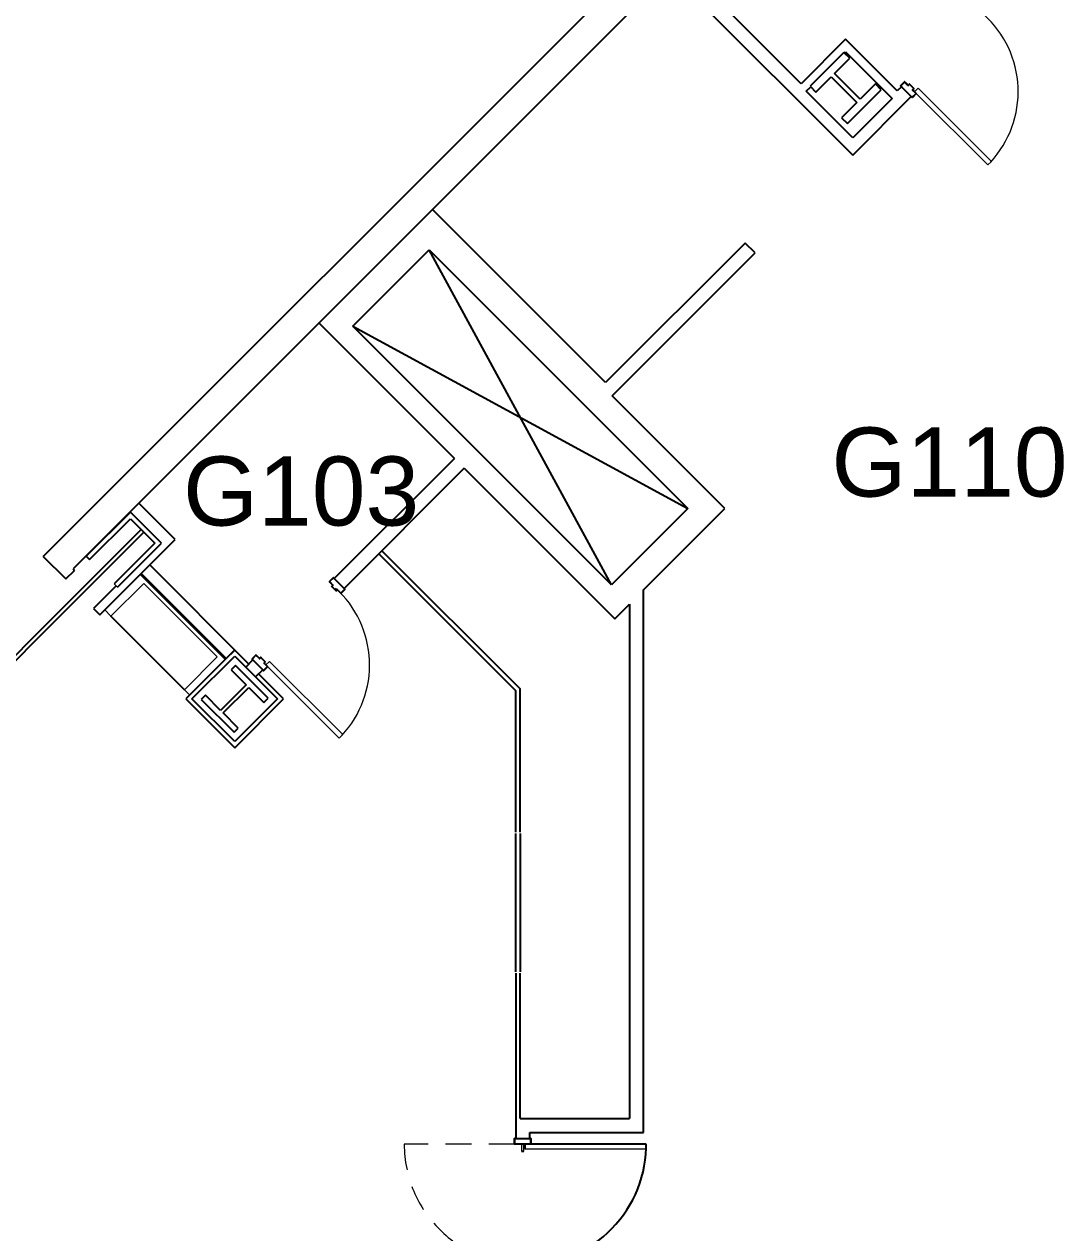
# Model space of a CAD drawing. Header units: inches. Extents: x -115 to 5677, y -261 to 4726.
# Drawn here: x 1410.9 to 1771.9, y 1480.4 to 1900.2 of the extents above; entities that cross this region are included whole.
import ezdxf

# ---------------------------------------------------------------- set-up
doc = ezdxf.new("R2010")
doc.units = ezdxf.units.IN
doc.header["$LTSCALE"] = 96
doc.header["$MEASUREMENT"] = 0
doc.linetypes.add('_Hidden Lines', pattern=[0.15625, 0.09375, -0.0625])
for name, color, linetype in [('A-ANNO-ROOM', 4, 'CONTINUOUS'), ('A-COLS', 5, 'CONTINUOUS'), ('A-DOOR', 2, 'CONTINUOUS'), ('A-FLOR-CASE', 3, 'CONTINUOUS'), ('A-SHAFT', 1, 'CONTINUOUS'), ('A-WALL-FULL', 6, 'CONTINUOUS')]:
    doc.layers.add(name, color=color, linetype=linetype)
for name, color, linetype, lineweight in [('A-DOOR-4', 2, '_Hidden Lines', 20), ('A-FLOR-CASE-1', 3, 'CONTINUOUS', 20), ('A-Genm', 13, 'CONTINUOUS', 9)]:
    doc.layers.add(name, color=color, linetype=linetype, lineweight=lineweight)
doc.styles.add('ARIAL', font='arial.ttf')

# ---------------------------------------------------------------- blocks, each defined once
blk = doc.blocks.new('WALL STORAGE2 - WALL STORAGE-3296022-ABSWR_AR_GL')
at = {"layer": 'A-FLOR-CASE'}
blk.add_line((4704.75, 1836.19), (4679.24, 1861.71), dxfattribs=at)
at = {"layer": 'A-FLOR-CASE-1'}
for p, q in [((4689.42, 1876.25), (4677.06, 1863.89)), ((4718.94, 1846.73), (4689.42, 1876.25)), ((4679.24, 1861.71), (4690.63, 1873.1)), ((4690.63, 1873.1), (4716.14, 1847.58)), ((4677.06, 1863.89), (4679.24, 1861.71)), ((4716.14, 1847.58), (4704.75, 1836.19)), ((4706.58, 1834.36), (4718.94, 1846.73)), ((4704.75, 1836.19), (4706.58, 1834.36))]:
    blk.add_line(p, q, dxfattribs=at)

msp = doc.modelspace()

# ---------------------------------------------------------------- linework, layer by layer
at = {"layer": 'A-COLS'}
for p, q in [((1695.5, 1890.33), (1683.76, 1878.59)), ((1697.51, 1888.31), (1695.5, 1890.33)), ((1692.27, 1883.07), (1697.51, 1888.31)), ((1685.78, 1876.57), (1691.02, 1881.82)), ((1691.02, 1881.82), (1699.93, 1872.91)), ((1701.18, 1874.16), (1692.27, 1883.07)), ((1683.76, 1878.59), (1685.78, 1876.57)), ((1696.7, 1865.65), (1708.44, 1877.39)), ((1706.42, 1879.4), (1701.18, 1874.16)), ((1708.44, 1877.39), (1706.42, 1879.4)), ((1699.93, 1872.91), (1694.69, 1867.66)), ((1694.69, 1867.66), (1696.7, 1865.65)), ((1484.18, 1677.45), (1482.72, 1675.99)), ((1482.72, 1675.99), (1487.95, 1670.75)), ((1495.56, 1666.07), (1484.18, 1677.45)), ((1487.95, 1670.75), (1479.07, 1661.87)), ((1473.84, 1667.11), (1472.37, 1665.64)), ((1479.07, 1661.87), (1473.84, 1667.11)), ((1479.98, 1660.96), (1488.86, 1669.84)), ((1488.86, 1669.84), (1494.1, 1664.6)), ((1472.37, 1665.64), (1483.76, 1654.26)), ((1494.1, 1664.6), (1495.56, 1666.07)), ((1485.22, 1655.72), (1479.98, 1660.96)), ((1483.76, 1654.26), (1485.22, 1655.72))]:
    msp.add_line(p, q, dxfattribs=at)
at = {"layer": 'A-DOOR'}
for p, q in [((1715.19, 1878.78), (1716.52, 1880.11)), ((1715.46, 1878.43), (1715.19, 1878.69)), ((1716.56, 1880.06), (1715.24, 1878.74)), ((1715.24, 1878.74), (1715.5, 1878.47)), ((1715.5, 1878.47), (1715.46, 1878.43)), ((1717.73, 1878.89), (1716.56, 1880.06)), ((1716.61, 1880.11), (1717.78, 1878.94)), ((1717.82, 1878.94), (1718.2, 1879.31)), ((1718.24, 1879.27), (1717.87, 1878.89)), ((1719.74, 1877.77), (1718.24, 1879.27)), ((1718.29, 1879.31), (1719.79, 1877.81)), ((1719.37, 1877.39), (1719.74, 1877.77)), ((1720.54, 1876.09), (1719.37, 1877.26)), ((1719.79, 1877.72), (1719.41, 1877.35)), ((1719.41, 1877.3), (1720.58, 1876.13)), ((1718.9, 1874.98), (1718.95, 1875.03)), ((1719.17, 1874.72), (1718.9, 1874.98)), ((1718.95, 1875.03), (1719.21, 1874.76)), ((1719.21, 1874.76), (1720.54, 1876.09)), ((1720.58, 1876.04), (1719.26, 1874.72)), ((1516.85, 1706.6), (1518.17, 1707.93)), ((1518.02, 1705.34), (1516.85, 1706.51)), ((1518.22, 1707.88), (1516.89, 1706.56)), ((1516.89, 1706.56), (1518.06, 1705.39)), ((1517.64, 1704.92), (1518.02, 1705.3)), ((1519.15, 1703.33), (1517.64, 1704.83)), ((1518.06, 1705.25), (1517.69, 1704.88)), ((1517.69, 1704.88), (1519.19, 1703.38)), ((1518.48, 1707.62), (1518.22, 1707.88)), ((1518.26, 1707.93), (1518.53, 1707.66)), ((1518.53, 1707.66), (1518.48, 1707.62)), ((1521.93, 1704.17), (1521.98, 1704.22)), ((1522.2, 1703.91), (1521.93, 1704.17)), ((1521.98, 1704.22), (1522.24, 1703.95)), ((1519.19, 1703.38), (1519.57, 1703.75)), ((1519.61, 1703.71), (1519.24, 1703.33)), ((1520.83, 1702.54), (1519.65, 1703.71)), ((1519.7, 1703.75), (1520.87, 1702.58)), ((1520.87, 1702.58), (1522.2, 1703.91)), ((1522.24, 1703.86), (1520.91, 1702.54)), ((1489.98, 1679.73), (1491.3, 1681.06)), ((1490.24, 1679.38), (1489.98, 1679.64)), ((1491.35, 1681.01), (1490.02, 1679.69)), ((1490.02, 1679.69), (1490.29, 1679.42)), ((1490.29, 1679.42), (1490.24, 1679.38)), ((1492.52, 1679.84), (1491.35, 1681.01)), ((1491.39, 1681.06), (1492.56, 1679.89)), ((1492.61, 1679.89), (1492.98, 1680.26)), ((1493.03, 1680.22), (1492.65, 1679.84)), ((1494.53, 1678.72), (1493.03, 1680.22)), ((1493.07, 1680.26), (1494.57, 1678.76)), ((1493.69, 1675.93), (1493.73, 1675.98)), ((1493.96, 1675.67), (1493.69, 1675.93)), ((1493.73, 1675.98), (1494, 1675.71)), ((1494, 1675.71), (1495.33, 1677.04)), ((1495.37, 1676.99), (1494.04, 1675.67)), ((1494.15, 1678.34), (1494.53, 1678.72)), ((1495.33, 1677.04), (1494.15, 1678.21)), ((1494.57, 1678.67), (1494.2, 1678.3)), ((1494.2, 1678.25), (1495.37, 1677.08)), ((1581.09, 1511.3), (1581.09, 1513.17)), ((1581.15, 1513.24), (1581.53, 1513.24)), ((1581.15, 1513.17), (1581.15, 1511.3)), ((1581.53, 1513.17), (1581.15, 1513.17)), ((1581.15, 1511.3), (1586.78, 1511.3)), ((1626.84, 1511.24), (1581.15, 1511.24)), ((1581.53, 1513.24), (1581.53, 1513.17)), ((1586.4, 1513.24), (1586.78, 1513.24)), ((1586.4, 1513.17), (1586.4, 1513.24)), ((1586.78, 1513.17), (1586.4, 1513.17)), ((1586.78, 1511.3), (1586.78, 1513.17)), ((1586.84, 1513.17), (1586.84, 1511.3)), ((1626.84, 1509.49), (1626.84, 1511.24)), ((1583.59, 1508.74), (1584.34, 1508.74))]:
    msp.add_line(p, q, dxfattribs=at)
at = {"layer": 'A-DOOR', "lineweight": 9}
for p, q in [((1720.01, 1876.71), (1721.25, 1877.94)), ((1721.25, 1877.94), (1746.7, 1852.49)), ((1745.46, 1851.25), (1720.58, 1876.13)), ((1745.46, 1851.25), (1746.7, 1852.49)), ((1494.8, 1677.66), (1496.03, 1678.89)), ((1521.49, 1653.44), (1496.03, 1678.89)), ((1520.25, 1652.2), (1495.37, 1677.08)), ((1521.49, 1653.44), (1520.25, 1652.2)), ((1583.59, 1511.24), (1583.59, 1508.74)), ((1584.34, 1508.74), (1584.34, 1511.24)), ((1584.84, 1511.24), (1584.84, 1509.49)), ((1584.84, 1509.49), (1584.84, 1511.24)), ((1626.84, 1509.49), (1584.84, 1509.49))]:
    msp.add_line(p, q, dxfattribs=at)
at = {"layer": 'A-DOOR'}
msp.add_lwpolyline([(1452.42, 1723.75), (1369.86, 1641.19), (1368.97, 1642.09), (1451.52, 1724.64), (1452.42, 1723.75)], dxfattribs=at)
at = {"layer": 'A-DOOR', "lineweight": 9}
for centre in [(1720.01, 1876.71), (1494.8, 1677.66)]:
    msp.add_arc(centre, 36, 317.2863, 47.7863, dxfattribs=at)
at = {"layer": 'A-DOOR'}
for centre, radius, start, end in [((1715.24, 1878.74), 0.0625, 135, 225), ((1716.56, 1880.06), 0.0625, 45, 135), ((1717.8, 1878.96), 0.0938, 225, 315), ((1717.8, 1878.96), 0.0312, 225, 315), ((1718.24, 1879.27), 0.0625, 45, 135), ((1719.43, 1877.32), 0.0938, 135, 225), ((1719.43, 1877.32), 0.0312, 135, 225), ((1719.74, 1877.77), 0.0625, 315, 45), ((1719.21, 1874.76), 0.0625, 225, 315), ((1720.54, 1876.09), 0.0625, 315, 45), ((1516.89, 1706.56), 0.0625, 135, 225), ((1517.69, 1704.88), 0.0625, 135, 225), ((1518, 1705.32), 0.0313, 315, 45), ((1518, 1705.32), 0.0938, 315, 45), ((1518.22, 1707.88), 0.0625, 45, 135), ((1519.19, 1703.38), 0.0625, 225, 315), ((1519.63, 1703.69), 0.0938, 45, 135), ((1519.63, 1703.69), 0.0313, 45, 135), ((1520.87, 1702.58), 0.0625, 225, 315), ((1522.2, 1703.91), 0.0625, 315, 45), ((1490.02, 1679.69), 0.0625, 135, 225), ((1491.35, 1681.01), 0.0625, 45, 135), ((1492.59, 1679.91), 0.0938, 225, 315), ((1492.59, 1679.91), 0.0312, 225, 315), ((1493.03, 1680.22), 0.0625, 45, 135), ((1494, 1675.71), 0.0625, 225, 315), ((1494.22, 1678.27), 0.0938, 135, 225), ((1494.22, 1678.27), 0.0312, 135, 225), ((1494.53, 1678.72), 0.0625, 315, 45), ((1495.33, 1677.04), 0.0625, 315, 45), ((1581.15, 1513.17), 0.0625, 90, 180), ((1581.15, 1511.3), 0.0625, 180, 270), ((1586.78, 1513.17), 0.0625, 0, 90), ((1586.78, 1511.3), 0.0625, 270, 0), ((1584.84, 1511.24), 42.04, 267.6141, 358.1141)]:
    msp.add_arc(centre, radius, start, end, dxfattribs=at)
at = {"layer": 'A-DOOR-4'}
msp.add_line((1581.15, 1511.24), (1542.84, 1511.24), dxfattribs=at)
msp.add_arc((1584.84, 1511.24), 42, 180, 270, dxfattribs=at)
at = {"layer": 'A-Genm'}
for p, q in [((1450.74, 1722.07), (1452.42, 1723.75)), ((1442.07, 1705.81), (1443.22, 1704.66))]:
    msp.add_line(p, q, dxfattribs=at)
at = {"layer": 'A-SHAFT'}
for p, q in [((1614.78, 1705.45), (1551.5, 1821.77)), ((1524.98, 1795.26), (1641.3, 1731.97))]:
    msp.add_line(p, q, dxfattribs=at)
at = {"layer": 'A-WALL-FULL'}
for p, q in [((1417.5, 1715.35), (1625.04, 1922.89)), ((1635.02, 1918.2), (1427.84, 1711.02)), ((1680.63, 1879.49), (1638.47, 1921.65)), ((1635.38, 1917.85), (1698.57, 1854.65)), ((1696.1, 1894.96), (1680.63, 1879.49)), ((1714.04, 1877.02), (1696.1, 1894.96)), ((1695.69, 1890.13), (1696.1, 1890.54)), ((1696.1, 1890.54), (1712.28, 1874.36)), ((1682.4, 1876.84), (1683.96, 1878.39)), ((1698.57, 1860.66), (1682.4, 1876.84)), ((1715.46, 1878.43), (1714.04, 1877.02)), ((1718.9, 1874.98), (1715.46, 1878.43)), ((1698.57, 1854.65), (1718.9, 1874.98)), ((1712.28, 1874.36), (1698.57, 1860.66)), ((1612.75, 1775.72), (1552.65, 1835.83)), ((1524.98, 1795.26), (1551.5, 1821.77)), ((1551.5, 1821.77), (1641.3, 1731.97)), ((1661.19, 1824.16), (1612.75, 1775.72)), ((1664.63, 1820.71), (1661.19, 1824.16)), ((1615.05, 1771.13), (1664.63, 1820.71)), ((1513.22, 1796.41), (1560.25, 1749.38)), ((1614.78, 1705.45), (1524.98, 1795.26)), ((1654.2, 1731.97), (1615.05, 1771.13)), ((1518.53, 1707.66), (1560.25, 1749.38)), ((1563.69, 1745.94), (1521.98, 1704.22)), ((1563.69, 1745.94), (1615.93, 1693.7)), ((1463.29, 1721.19), (1450.65, 1733.83)), ((1447.73, 1730.73), (1432.44, 1715.44)), ((1458.51, 1719.95), (1447.73, 1730.73)), ((1641.3, 1731.97), (1614.78, 1705.45)), ((1625.9, 1703.67), (1654.2, 1731.97)), ((1433.59, 1714.29), (1447.73, 1728.43)), ((1447.73, 1728.43), (1456.21, 1719.95)), ((1437.12, 1695.02), (1463.29, 1721.19)), ((1456.21, 1719.95), (1442.07, 1705.81)), ((1443.22, 1704.66), (1458.51, 1719.95)), ((1417.5, 1715.35), (1425.37, 1707.49)), ((1432.44, 1715.44), (1433.59, 1714.29)), ((1425.37, 1707.49), (1428.37, 1710.49)), ((1451.44, 1709.34), (1480.97, 1679.82)), ((1488.83, 1677.96), (1454.45, 1712.35)), ((1442.78, 1705.1), (1434.91, 1697.23)), ((1518.53, 1707.66), (1521.98, 1704.22)), ((1625.9, 1515.24), (1625.9, 1703.67)), ((1434.91, 1697.23), (1437.12, 1695.02)), ((1615.93, 1693.7), (1621.03, 1698.8)), ((1621.03, 1698.8), (1621.03, 1520.11)), ((1483.97, 1682.83), (1467, 1665.86)), ((1469.12, 1665.86), (1483.97, 1680.7)), ((1480.97, 1679.82), (1483.97, 1682.82)), ((1483.97, 1680.7), (1498.82, 1665.86)), ((1490.24, 1679.38), (1487.77, 1676.9)), ((1493.69, 1675.93), (1490.24, 1679.38)), ((1493.69, 1675.93), (1491.22, 1673.46)), ((1500.94, 1665.86), (1492.28, 1674.52)), ((1467, 1665.86), (1483.97, 1648.89)), ((1483.97, 1651.01), (1469.12, 1665.86)), ((1498.82, 1665.86), (1483.97, 1651.01)), ((1483.97, 1648.89), (1500.94, 1665.86)), ((1581.53, 1570.6), (1581.53, 1513.24)), ((1583.03, 1520.11), (1583.03, 1570.6)), ((1583.03, 1520.11), (1621.03, 1520.11)), ((1586.4, 1513.24), (1586.4, 1515.24)), ((1586.4, 1515.24), (1625.9, 1515.24)), ((1581.53, 1513.24), (1586.4, 1513.24))]:
    msp.add_line(p, q, dxfattribs=at)
for points in [[(1583.03, 1619.6), (1583.03, 1669.33), (1535.06, 1717.3)], [(1581.53, 1619.6), (1581.53, 1668.7), (1534, 1716.24)], [(1427.84, 1711.02), (1428.37, 1710.49)], [(1581.53, 1571.1), (1581.53, 1619.1)], [(1583.03, 1619.1), (1583.03, 1571.1)]]:
    msp.add_lwpolyline(points, dxfattribs=at)

# ---------------------------------------------------------------- block references
msp.add_blockref('WALL STORAGE2 - WALL STORAGE-3296022-ABSWR_AR_GL', (-3238.25, -167.17), dxfattribs=at)

# ---------------------------------------------------------------- texts
at = {"layer": 'A-ANNO-ROOM', "style": 'ARIAL'}
for s, p in [('G110', (1691.16, 1736.1)), ('G103', (1466.02, 1726.04))]:
    msp.add_text(s, height=24, dxfattribs=at).set_placement(p)

doc.saveas('drawing.dxf')
